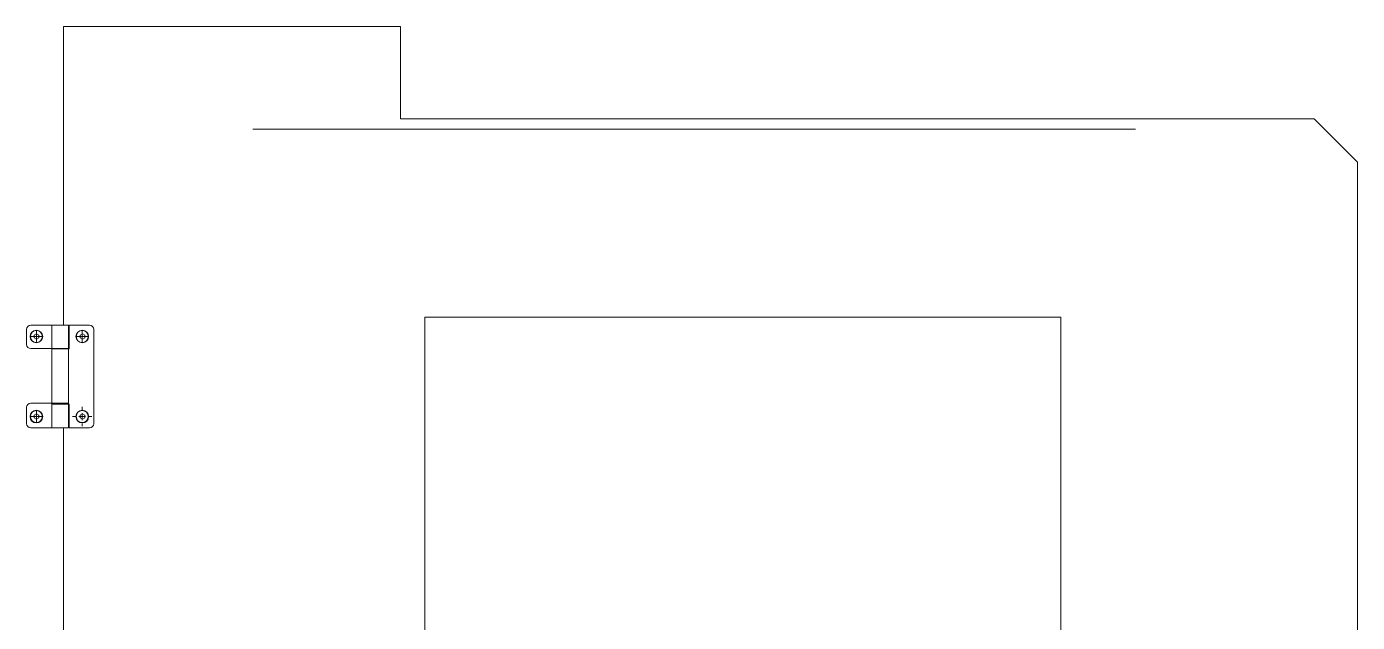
# Model space of a CAD drawing. Header units: millimetres. Extents: x 2057 to 9175, y 1255 to 6854.
# Drawn here: x 5635 to 6610, y 4676 to 5112 of the extents above; entities that cross this region are included whole.
import ezdxf

# ---------------------------------------------------------------- set-up
doc = ezdxf.new("R2010")
doc.units = ezdxf.units.MM

# ---------------------------------------------------------------- blocks, each defined once
blk = doc.blocks.new('SW_CENTERMARKSYMBOL_0')
at = {"color": 0, "linetype": 'Continuous', "lineweight": 0}
for p, q in [((-2.5, 0), (-4.29, 0)), ((0, 0), (-2.5, 0)), ((0, 2.5), (0, 4.29)), ((0, 0), (0, 2.5)), ((0, 0), (0, -2.5)), ((0, 0), (2.5, 0)), ((2.5, 0), (4.29, 0)), ((0, -2.5), (0, -4.29))]:
    blk.add_line(p, q, dxfattribs=at)
blk = doc.blocks.new('SW_CENTERMARKSYMBOL_2')
at = {"color": 0, "linetype": 'Continuous', "lineweight": 0}
for p, q in [((-5, 0), (-7.11, 0)), ((0, 0), (-2.5, 0)), ((0, 5), (0, 7.11)), ((0, 0), (0, 2.5)), ((0, 0), (0, -2.5)), ((0, 0), (2.5, 0)), ((5, 0), (7.11, 0)), ((0, -5), (0, -7.11))]:
    blk.add_line(p, q, dxfattribs=at)
blk = doc.blocks.new('SW_CENTERMARKSYMBOL_4')
at = {"color": 0, "linetype": 'Continuous', "lineweight": 0}
for p, q in [((-2.5, 0), (-4.47, 0)), ((0, 0), (-2.5, 0)), ((0, 2.5), (0, 4.47)), ((0, 0), (0, 2.5)), ((0, 0), (0, -2.5)), ((0, 0), (2.5, 0)), ((2.5, 0), (4.47, 0)), ((0, -2.5), (0, -4.47))]:
    blk.add_line(p, q, dxfattribs=at)
blk = doc.blocks.new('SW_CENTERMARKSYMBOL_5')
at = {"color": 0, "linetype": 'Continuous', "lineweight": 0}
for p, q in [((-2.5, 0), (-4.47, 0)), ((0, 0), (-2.5, 0)), ((0, 2.5), (0, 4.47)), ((0, 0), (0, 2.5)), ((0, 0), (0, -2.5)), ((0, 0), (2.5, 0)), ((2.5, 0), (4.47, 0)), ((0, -2.5), (0, -4.47))]:
    blk.add_line(p, q, dxfattribs=at)

msp = doc.modelspace()

# ---------------------------------------------------------------- linework, layer by layer
at = {"color": 7, "linetype": 'Continuous', "lineweight": 15}
for p, q in [((5662.37, 5037.07), (5662.37, 5112.07)), ((5662.37, 5112.07), (5909.05, 5112.07)), ((5909.05, 5044.68), (6578.06, 5044.68)), ((6578.06, 5044.68), (6585.68, 5037.07)), ((5662.37, 5037.07), (5662.37, 4893.54)), ((6609.74, 5013.01), (6585.68, 5037.07)), ((6609.74, 3773.07), (6609.74, 5013.01)), ((5638.31, 4893.54), (5653.88, 4893.54)), ((5653.88, 4893.54), (5653.88, 4876.52)), ((5653.88, 4893.54), (5665.88, 4893.54)), ((5665.88, 4876.52), (5665.88, 4893.54)), ((5666.45, 4876.26), (5666.45, 4893.54)), ((5666.45, 4893.54), (5681.45, 4893.54)), ((6392.69, 4899.61), (5926.91, 4899.61)), ((5926.91, 4899.61), (5926.91, 3991.84)), ((6392.69, 3991.84), (6392.69, 4899.61)), ((5635.31, 4890.54), (5635.31, 4879.52)), ((5640.75, 4886.34), (5642.48, 4887.33)), ((5640.75, 4884.35), (5640.75, 4886.34)), ((5642.48, 4883.35), (5640.75, 4884.35)), ((5642.48, 4887.33), (5644.2, 4886.34)), ((5644.2, 4884.35), (5642.48, 4883.35)), ((5644.2, 4886.34), (5644.2, 4884.35)), ((5674.5, 4886.34), (5676.23, 4887.33)), ((5674.5, 4884.35), (5674.5, 4886.34)), ((5676.23, 4883.35), (5674.5, 4884.35)), ((5676.23, 4887.33), (5677.95, 4886.34)), ((5677.95, 4884.35), (5676.23, 4883.35)), ((5677.95, 4886.34), (5677.95, 4884.35)), ((5684.45, 4890.54), (5684.45, 4821.54)), ((5653.88, 4876.52), (5638.31, 4876.52)), ((5665.88, 4876.52), (5653.88, 4876.52)), ((5653.88, 4876.26), (5653.88, 4835.83)), ((5657.49, 4876.52), (5657.49, 4876.26)), ((5662.27, 4876.26), (5662.27, 4876.52)), ((5662.37, 4876.52), (5662.37, 4876.26)), ((5665.88, 4835.83), (5665.88, 4876.26)), ((5665.88, 4876.26), (5666.45, 4876.26)), ((5635.31, 4833.57), (5635.31, 4821.54)), ((5638.31, 4836.57), (5653.88, 4836.57)), ((5653.88, 4836.57), (5653.88, 4818.54)), ((5653.88, 4836.57), (5665.88, 4836.57)), ((5665.88, 4835.83), (5653.88, 4835.83)), ((5665.88, 4818.54), (5665.88, 4836.57)), ((5666.45, 4835.83), (5665.88, 4835.83)), ((5666.45, 4818.54), (5666.45, 4835.83)), ((5642.48, 4828.74), (5640.75, 4827.75)), ((5640.75, 4827.75), (5640.75, 4825.76)), ((5640.75, 4825.76), (5642.48, 4824.76)), ((5644.2, 4827.75), (5642.48, 4828.74)), ((5642.48, 4824.76), (5644.2, 4825.76)), ((5644.2, 4825.76), (5644.2, 4827.75)), ((5676.23, 4828.74), (5674.5, 4827.75)), ((5674.5, 4827.75), (5674.5, 4825.76)), ((5674.5, 4825.76), (5676.23, 4824.76)), ((5677.95, 4827.75), (5676.23, 4828.74)), ((5676.23, 4824.76), (5677.95, 4825.76)), ((5677.95, 4825.76), (5677.95, 4827.75)), ((5653.88, 4818.54), (5638.31, 4818.54)), ((5665.88, 4818.54), (5653.88, 4818.54)), ((5662.37, 4818.54), (5662.37, 3978.78)), ((5681.45, 4818.54), (5666.45, 4818.54))]:
    msp.add_line(p, q, dxfattribs=at)
at = {"color": 8, "linetype": 'Continuous', "lineweight": 15}
msp.add_line((6447.19, 5037.07), (5800.87, 5037.07), dxfattribs=at)
at = {"color": 7, "linetype": 'Continuous', "lineweight": 15, "flags": 128}
for points in [[(5909.05, 5112.07), (5909.05, 5111.88), (5909.05, 5111.33), (5909.05, 5110.42), (5909.05, 5109.15), (5909.05, 5107.53), (5909.05, 5105.56), (5909.05, 5103.25), (5909.05, 5100.63), (5909.05, 5097.69), (5909.05, 5094.45), (5909.05, 5090.94), (5909.05, 5087.16), (5909.05, 5083.13), (5909.05, 5078.88), (5909.05, 5074.43), (5909.05, 5069.79), (5909.05, 5064.99), (5909.05, 5060.06), (5909.05, 5055.01), (5909.05, 5049.88), (5909.05, 5044.68)], [(5653.88, 4876.26), (5653.94, 4876.26), (5654.31, 4876.26), (5655.01, 4876.26), (5656.01, 4876.26), (5657.23, 4876.26), (5658.61, 4876.26), (5660.06, 4876.26), (5661.51, 4876.26), (5662.85, 4876.26), (5664.02, 4876.26), (5664.95, 4876.26), (5665.57, 4876.26), (5665.86, 4876.26), (5665.88, 4876.26)]]:
    msp.add_lwpolyline(points, dxfattribs=at)
at = {"color": 7, "linetype": 'Continuous', "lineweight": 15}
for centre, radius in [((5642.48, 4885.34), 4.61), ((5642.48, 4885.34), 4.41), ((5676.05, 4885.34), 4.61), ((5676.05, 4885.34), 4.41), ((5642.48, 4826.75), 4.61), ((5642.48, 4826.75), 4.41), ((5676.05, 4826.75), 4.61), ((5676.05, 4826.75), 4.41)]:
    msp.add_circle(centre, radius, dxfattribs=at)
for centre, start, end in [((5638.31, 4890.54), 90, 180), ((5681.45, 4890.54), 0, 90), ((5638.31, 4879.52), 180, 270), ((5638.31, 4833.57), 90, 180), ((5638.31, 4821.54), 180, 270), ((5681.45, 4821.54), 270, 360)]:
    msp.add_arc(centre, 3, start, end, dxfattribs=at)

# ---------------------------------------------------------------- block references
at = {"color": 7, "linetype": 'Continuous', "lineweight": 0}
for name, p in [('SW_CENTERMARKSYMBOL_5', (5642.48, 4885.34)), ('SW_CENTERMARKSYMBOL_0', (5676.05, 4885.34)), ('SW_CENTERMARKSYMBOL_2', (5676.05, 4826.75)), ('SW_CENTERMARKSYMBOL_4', (5642.48, 4826.75))]:
    msp.add_blockref(name, p, dxfattribs=at)

doc.saveas('drawing.dxf')
